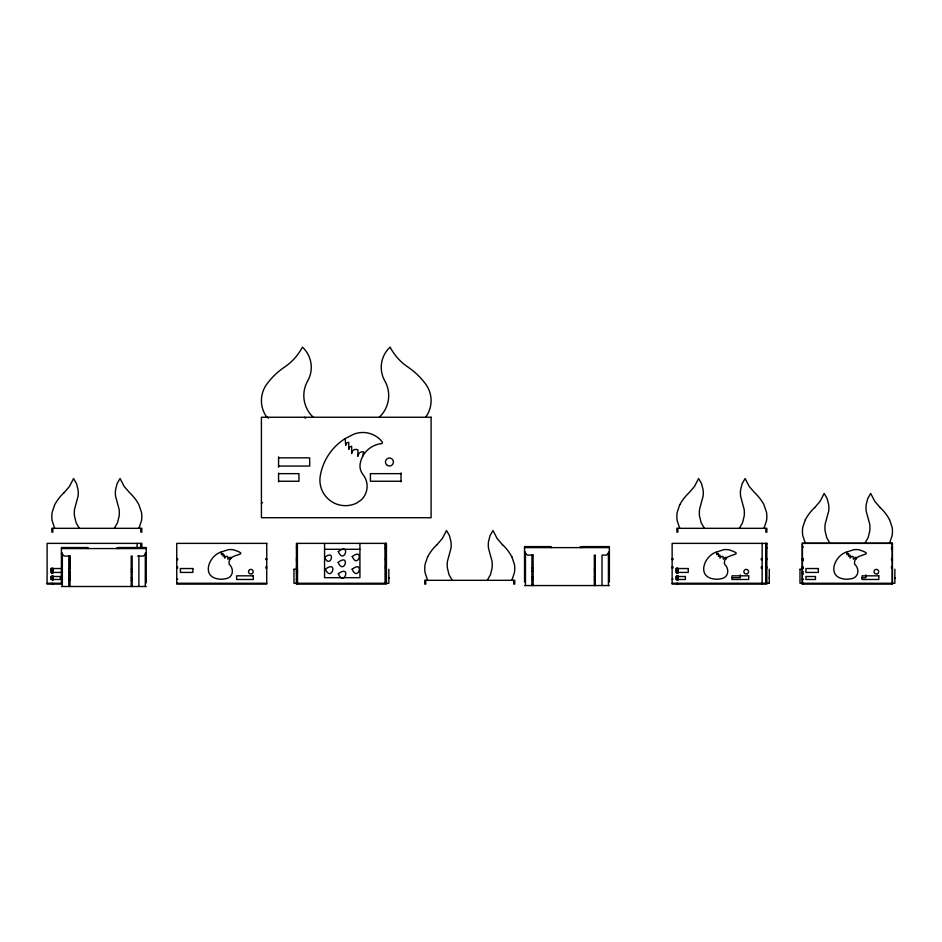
<?xml version="1.0" encoding="UTF-8"?>
<svg xmlns="http://www.w3.org/2000/svg" width="942" height="942" viewBox="0 0 942 942"><rect width="100%" height="100%" fill="white"/><g stroke="black" fill="none" stroke-linecap="round" stroke-linejoin="round"><path stroke-width="1.41" d="M140.829 528.321L140.817 532.124L141.818 532.124L141.818 528.321L51.81 528.321L51.81 532.124L52.846 532.124L52.834 528.321M513.755 580.319L513.743 584.122L514.744 584.122L514.744 580.319L424.736 580.319L424.736 584.122L425.772 584.122L425.76 580.319M676.839 579.895L676.851 575.562M676.851 572.677L676.851 568.356M765.858 528.321L765.858 532.124L766.847 532.124L766.847 528.321L676.851 528.321L676.851 532.124L677.875 532.124L677.875 528.321M677.84 569.757L677.84 572.241M52.799 572.241L52.811 569.168M297.401 572.241L297.401 566.907L296.412 566.907M68.79 571.747L70.002 571.747L69.991 580.425L68.79 580.425M388.881 578.341L388.881 577.576M769.308 578.341L769.32 577.576M894.9 578.341L894.9 577.576M362.635 456.423L363.683 451.877A4.628 4.628 0 0 0 357.913 456.364L357.913 449.899A4.204 4.204 0 0 0 351.649 453.573L351.649 446.249A3.191 3.191 0 0 0 348.752 449.44L348.752 442.422A2.791 2.791 0 0 0 345.714 445.425L345.172 438.607L353.356 434.368A24.727 24.727 0 0 1 382.099 441.716A1.248 1.248 0 0 1 380.768 443.706A24.327 24.327 0 0 0 360.174 463.652A13.753 13.753 0 0 0 363.212 474.862A18.652 18.652 0 0 1 361.292 499.861L356.794 502.993A25.516 25.516 0 0 1 320.268 475.887A54.883 54.883 0 0 1 345.172 438.607M230.437 559.265L230.99 557.428A3.167 3.167 0 0 0 229.518 557.487L227.929 559.242L227.575 556.498A2.873 2.873 0 0 0 226.056 556.51L224.608 558.111L224.608 555.144A2.108 2.108 0 0 0 224.008 555.274L223.077 556.275L223.066 553.59A1.908 1.908 0 0 0 222.43 553.649L221.452 554.638L221.17 552.036L228.2 549.716A17.038 17.038 0 0 1 233.781 549.869C251.997 555.98 228.871 552.73 229.13 562.197A4.298 4.298 0 0 0 229.13 564.128C234.464 569.003 233.286 578.047 225.02 578.835A17.545 17.545 0 0 1 217.673 578.859C201.07 575.939 209.277 555.415 221.17 552.036M725.823 559.265L726.376 557.428A3.167 3.167 0 0 0 724.916 557.487L723.315 559.242L722.961 556.498A2.873 2.873 0 0 0 721.454 556.51L719.994 558.111L719.994 555.144A2.108 2.108 0 0 0 719.394 555.274L718.475 556.275L718.452 553.59A1.908 1.908 0 0 0 717.828 553.649L716.85 554.638L716.556 552.036L723.597 549.716A17.038 17.038 0 0 1 729.179 549.869C747.418 555.992 724.257 552.718 724.516 562.197A4.298 4.298 0 0 0 724.528 564.128C729.862 569.003 728.672 578.047 720.418 578.835A17.545 17.545 0 0 1 713.059 578.859C696.456 575.939 704.663 555.415 716.556 552.036M855.937 559.265L856.49 557.428A3.167 3.167 0 0 0 855.03 557.487L853.428 559.242L853.075 556.498A2.873 2.873 0 0 0 851.556 556.51L850.108 558.111L850.108 555.144A2.108 2.108 0 0 0 849.507 555.274L848.577 556.275L848.565 553.59A1.908 1.908 0 0 0 847.93 553.649L846.952 554.638L846.67 552.036L853.711 549.716A17.038 17.038 0 0 1 859.281 549.869C877.544 556.004 854.359 552.718 854.629 562.197A4.298 4.298 0 0 0 854.629 564.128C859.964 569.003 858.786 578.047 850.52 578.835A17.545 17.545 0 0 1 843.172 578.859C826.57 575.939 834.777 555.415 846.67 552.036M138.921 528.321L141.488 520.702A26.435 26.435 0 0 0 141.488 512.354L138.921 504.747A46.217 46.217 0 0 0 129.56 492.642L124.132 486.39L120.07 478.512L117.091 483.67L115.548 489.864A26.082 26.082 0 0 0 115.607 496.399L119.069 509.116A28.072 28.072 0 0 1 119.139 516.11L117.503 522.763L114.323 528.321M427.633 556.746L425.077 564.352A26.435 26.435 0 0 0 425.077 572.701L427.633 580.319M511.847 580.319L514.414 572.701A26.435 26.435 0 0 0 514.414 564.352L511.847 556.746M679.735 504.747L677.18 512.354A26.435 26.435 0 0 0 677.18 520.702L679.735 528.321M763.962 528.321L766.517 520.702A26.435 26.435 0 0 0 766.517 512.354L763.962 504.747A46.217 46.217 0 0 0 754.601 492.642L749.173 486.39L745.11 478.512L742.131 483.67L740.577 489.864A26.082 26.082 0 0 0 740.648 496.399L744.098 509.116A28.072 28.072 0 0 1 744.18 516.11L742.532 522.763L739.352 528.321M805.328 519.654L802.761 527.261A26.435 26.435 0 0 0 802.761 535.609L805.328 543.228M889.542 543.228L892.109 535.609A26.435 26.435 0 0 0 892.109 527.261L889.542 519.654M487.25 580.319L490.429 574.761L492.065 568.108A28.072 28.072 0 0 0 491.995 561.114L488.533 548.397A26.082 26.082 0 0 1 488.474 541.862L490.017 535.668L493.007 530.511L497.058 538.388L502.451 544.688M864.944 543.228L868.124 537.67L869.76 531.017A28.072 28.072 0 0 0 869.69 524.023L866.228 511.306A26.082 26.082 0 0 1 866.169 504.771L867.712 498.577L870.691 493.42L874.753 501.297L880.146 507.585M146.257 553.331L143.431 556.051L137.567 556.051M609.38 552.389L606.554 555.109L602.009 555.109L602.009 585.559M64.103 492.69L69.496 486.39L73.558 478.512L76.537 483.67L78.08 489.864A26.082 26.082 0 0 1 78.021 496.399L74.559 509.116A28.072 28.072 0 0 0 74.489 516.11L76.125 522.763L79.305 528.321M437.029 544.688L442.422 538.388L446.484 530.511L449.464 535.668L451.006 541.862A26.082 26.082 0 0 1 450.947 548.397L447.485 561.114A28.072 28.072 0 0 0 447.415 568.108L449.051 574.761L452.242 580.319M814.724 507.585L820.117 501.297L824.179 493.42L827.158 498.577L828.701 504.771A26.082 26.082 0 0 1 828.642 511.306L825.18 524.023A28.072 28.072 0 0 0 825.11 531.017L826.746 537.67L829.926 543.228M385.396 549.033L386.42 548.244L385.396 548.244M765.822 549.033L766.847 548.244L765.822 548.244M891.415 549.033L892.439 548.244L891.415 548.244M146.257 582.957L146.257 547.549L119.01 547.549L117.114 548.562L117.114 547.549M609.38 581.991L609.38 546.607L582.132 546.607L580.237 547.62L580.237 546.607M296.412 559.689L297.401 559.678M802.431 559.689L803.232 559.678M803.232 566.896L802.243 566.896M802.243 568.05L803.232 568.05M802.243 558.618L803.232 558.618M278.573 457.847L309.694 457.847L309.694 466.066L278.573 466.066M278.573 473.649L298.967 473.649L298.967 481.244L278.573 481.244M401.021 473.649L370.418 473.649L370.418 481.244L401.021 481.244M892.439 543.381L802.243 543.381L802.243 584.122L892.439 584.122L892.439 543.228L802.431 543.228L802.431 584.122M385.396 544.229L386.42 544.229M765.822 544.229L766.847 544.229M891.415 544.229L892.439 544.229M296.412 547.172L297.401 547.172M385.396 547.184L386.42 547.184M765.822 547.184L766.847 547.184M802.431 547.031L803.467 547.031M891.415 547.184L892.439 547.184M524.541 547.62L609.38 547.62M61.407 548.562L146.257 548.562M324.566 549.292L359.926 549.292M533.219 555.109L527.355 555.109L524.541 552.389M176.743 558.63L177.732 558.63M265.762 558.618L266.739 558.618M296.412 558.63L297.401 558.63M385.396 558.618L386.42 558.618M672.129 558.618L673.118 558.618M761.16 558.618L762.137 558.618M765.822 558.618L766.847 558.618M802.431 558.63L803.42 558.63M891.415 558.618L892.439 558.618M176.743 559.689L177.732 559.689M265.762 559.642L266.739 559.642M385.396 559.678L386.42 559.678M672.129 559.642L673.118 559.642M761.16 559.642L762.137 559.642M765.822 559.678L766.847 559.678M802.243 559.642L803.232 559.642M891.415 559.642L892.439 559.678M296.412 560.678L297.401 560.678M802.431 560.678L803.42 560.678M176.743 566.907L177.732 566.907M265.762 566.896L266.739 566.896M385.396 566.907L386.42 566.907M672.129 566.896L673.118 566.896M761.16 566.896L762.137 566.896M765.822 566.907L766.847 566.907M891.273 566.896L892.439 566.907M176.743 568.061L177.732 568.061M265.762 568.05L266.739 568.05M296.412 568.061L297.401 568.061M385.396 568.05L386.42 568.05M672.129 568.05L673.118 568.05M761.16 568.05L762.137 568.05M765.822 568.05L766.847 568.05M802.431 568.061L803.42 568.061M891.415 568.05L892.439 568.05M531.912 568.262L533.113 568.262M594.343 568.273L595.285 568.273M61.842 568.532L50.762 568.532L50.762 572.43L61.842 572.43M69.991 569.192L68.79 569.192L69.991 569.192L69.991 556.051L64.233 556.051L61.407 553.331M131.209 569.203L132.163 569.203M293.986 569.357L296.412 569.357M800.005 569.357L802.431 569.357M594.343 570.734L595.285 570.734M531.912 570.817L533.137 570.817M131.209 571.664L132.163 571.664M51.81 571.829L52.811 571.829M296.412 571.829L297.401 571.829M676.851 571.829L677.84 571.829M802.431 571.829L803.42 571.829M297.401 573.643L296.412 573.643M594.343 576.822L595.285 576.822M531.912 576.904L533.137 576.904L533.113 579.495L531.912 579.495M131.209 577.764L132.163 577.764M731.875 577.682L740.365 577.682L740.365 574.844M861.706 577.682L865.945 577.682L865.945 574.844M68.79 577.846L70.002 577.846M176.743 579.2L177.697 579.2M672.141 579.2L673.083 579.2M802.254 579.2L803.196 579.2M594.343 579.401L595.285 579.401M296.412 579.483L297.401 579.483M802.431 579.483L803.42 579.483M131.209 580.331L132.163 580.331M47.1 583.251L61.607 583.251M176.743 583.251L266.739 583.275M672.129 583.251L769.32 583.251M62.101 584.122L47.1 584.122L47.1 543.381L141.818 543.381L141.818 547.749M524.541 585.559L609.38 585.559M61.407 586.501L146.257 586.501M296.412 583.251L297.401 583.275L297.401 569.981M802.431 583.251L803.232 583.275M548.35 546.607L551.105 547.62L551.105 546.607L524.541 546.607L524.541 581.991M85.227 547.549L87.983 548.562L87.983 547.549L61.407 547.549L61.407 582.933M313.25 417.247L310.966 414.869A29.638 29.638 0 0 1 307.681 380.933A27.542 27.542 0 0 0 302.406 347.103A54.212 54.212 0 0 1 284.59 367.062A71.91 71.91 0 0 0 266.869 384.053A27.989 27.989 0 0 0 266.869 417.247M304.56 417.247L305.514 418.248M704.345 528.321L701.166 522.763L699.517 516.11A28.072 28.072 0 0 1 699.6 509.116L703.05 496.399A26.082 26.082 0 0 0 703.109 489.864L701.566 483.67L698.587 478.512L694.525 486.39L689.132 492.69A46.217 46.217 0 0 0 679.794 504.771M267.752 417.247L268.399 418.248M54.707 528.321L52.14 520.702A26.435 26.435 0 0 1 52.14 512.354L54.707 504.747A46.217 46.217 0 0 1 64.068 492.642M677.84 569.981L677.84 572.771M677.84 575.562L677.84 579.742M52.799 569.981L52.799 572.771M52.811 575.562L52.811 579.742M894.853 569.203L894.853 583.275L799.982 583.251L800.005 569.18M892.251 543.381L892.251 584.122M803.42 583.251L803.42 584.122M769.273 569.203L769.273 583.275M765.822 543.381L765.822 583.275L765.681 543.381M762.137 543.381L762.137 584.122M677.84 568.061L677.84 573.278M677.84 576.127L677.84 580.402M677.84 583.251L677.84 584.122M676.851 568.061L676.851 573.278M676.851 575.915L676.851 579.742M676.851 583.251L676.851 584.122M608.414 552L608.414 585.559M595.285 585.559L595.285 555.121L594.343 555.121L594.343 585.559M582.132 546.607L582.132 547.62M533.113 585.559L533.113 555.109L531.912 555.109L531.912 585.559M525.471 552L525.471 585.559M401.021 472.955L401.021 481.868M388.834 569.203L388.834 583.275L293.963 583.251L293.986 569.18M385.396 543.381L385.396 583.275L385.254 543.381M359.926 543.381L359.926 577.682L324.566 577.682L324.566 543.381M297.401 543.381L297.401 584.122M278.573 456.917L278.573 467.185M278.573 473.061L278.573 481.857M145.292 552.93L145.292 586.501M140.794 543.381L140.652 547.655M138.886 556.051L138.886 586.501M137.096 543.381L137.096 547.655M132.163 586.501L132.163 556.063L131.209 556.063L131.209 586.501M119.01 547.549L119.01 548.562M69.991 586.501L69.991 556.051L68.79 556.051L68.79 586.501M62.349 552.93L62.349 586.501M52.811 568.061L52.811 573.278M52.811 576.127L52.811 580.402M52.811 583.251L52.811 584.122M51.81 568.061L51.81 573.713M51.81 575.915L51.81 579.742M51.81 583.251L51.81 584.122M379.261 417.247A29.638 29.638 0 0 0 384.831 380.933A27.542 27.542 0 0 1 390.106 347.103A54.212 54.212 0 0 0 407.933 367.062A71.91 71.91 0 0 1 425.643 384.053A27.989 27.989 0 0 1 425.643 417.247M805.375 519.678A46.217 46.217 0 0 1 814.689 507.55M880.181 507.55A46.217 46.217 0 0 1 889.495 519.678M261.417 503.452A4.816 4.816 0 0 1 262.477 502.439M502.486 544.641A46.217 46.217 0 0 1 511.8 556.769M427.68 556.769A46.217 46.217 0 0 1 436.994 544.641M338.143 562.409C344.101 575.786 350.86 552.66 338.143 562.409M324.684 557.287C330.006 569.934 336.836 548.303 324.684 557.287M325.414 569.156C331.231 582.992 338.708 559.324 325.414 569.156M338.308 551.565C344.03 565.176 351.39 541.897 338.308 551.565M338.319 573.749C344.148 587.608 351.637 563.905 338.319 573.749M352.249 556.51C357.748 569.604 364.837 547.196 352.249 556.51M352.143 569.18C357.795 582.627 365.072 559.619 352.143 569.18M252.044 573.725L250.254 573.996A2.367 2.367 0 0 1 250.784 569.333L251.973 569.639A2.367 2.367 0 0 1 252.044 573.725M747.43 573.725L745.64 573.996A2.367 2.367 0 0 1 746.182 569.333L747.371 569.639A2.367 2.367 0 0 1 747.43 573.725M877.544 573.725L875.754 573.996A2.367 2.367 0 0 1 876.284 569.333L877.473 569.639A2.367 2.367 0 0 1 877.544 573.725M431.095 417.247L261.417 417.247L261.417 517.723L431.095 517.723L431.095 417.247M266.739 543.381L176.743 543.381L176.743 584.122L266.739 584.122L266.739 543.381M386.42 543.381L296.412 543.381L296.412 584.122L386.42 584.122L386.42 543.381M766.847 543.381L672.129 543.381L672.129 584.122L766.847 584.122L766.847 543.381M192.863 568.532L180.405 568.532L180.405 572.43L192.863 572.43L192.863 568.532M688.249 568.532L675.791 568.532L675.791 572.43L688.249 572.43L688.249 568.532M818.362 568.532L805.905 568.532L805.905 572.43L818.362 572.43L818.362 568.532M803.42 573.643L802.431 573.643L803.42 573.643M253.304 575.833L236.607 575.833L236.607 579.483L253.304 579.483L253.304 575.833M748.702 575.833L731.993 575.833L731.993 579.483L748.702 579.483L748.702 575.833M878.815 575.833L862.107 575.833L862.107 579.483L878.815 579.483L878.815 575.833M60.323 576.504L50.762 576.504L50.762 579.483L60.323 579.483L60.323 576.504M685.364 576.504L675.791 576.504L675.791 579.483L685.364 579.483L685.364 576.504M815.466 576.504L805.905 576.504L805.905 579.483L815.466 579.483L815.466 576.504M387.445 465.466A4.003 4.003 0 0 0 393.438 462.004A4.003 4.003 0 0 0 387.445 458.53A4.003 4.003 0 0 0 387.445 465.466"/></g></svg>
